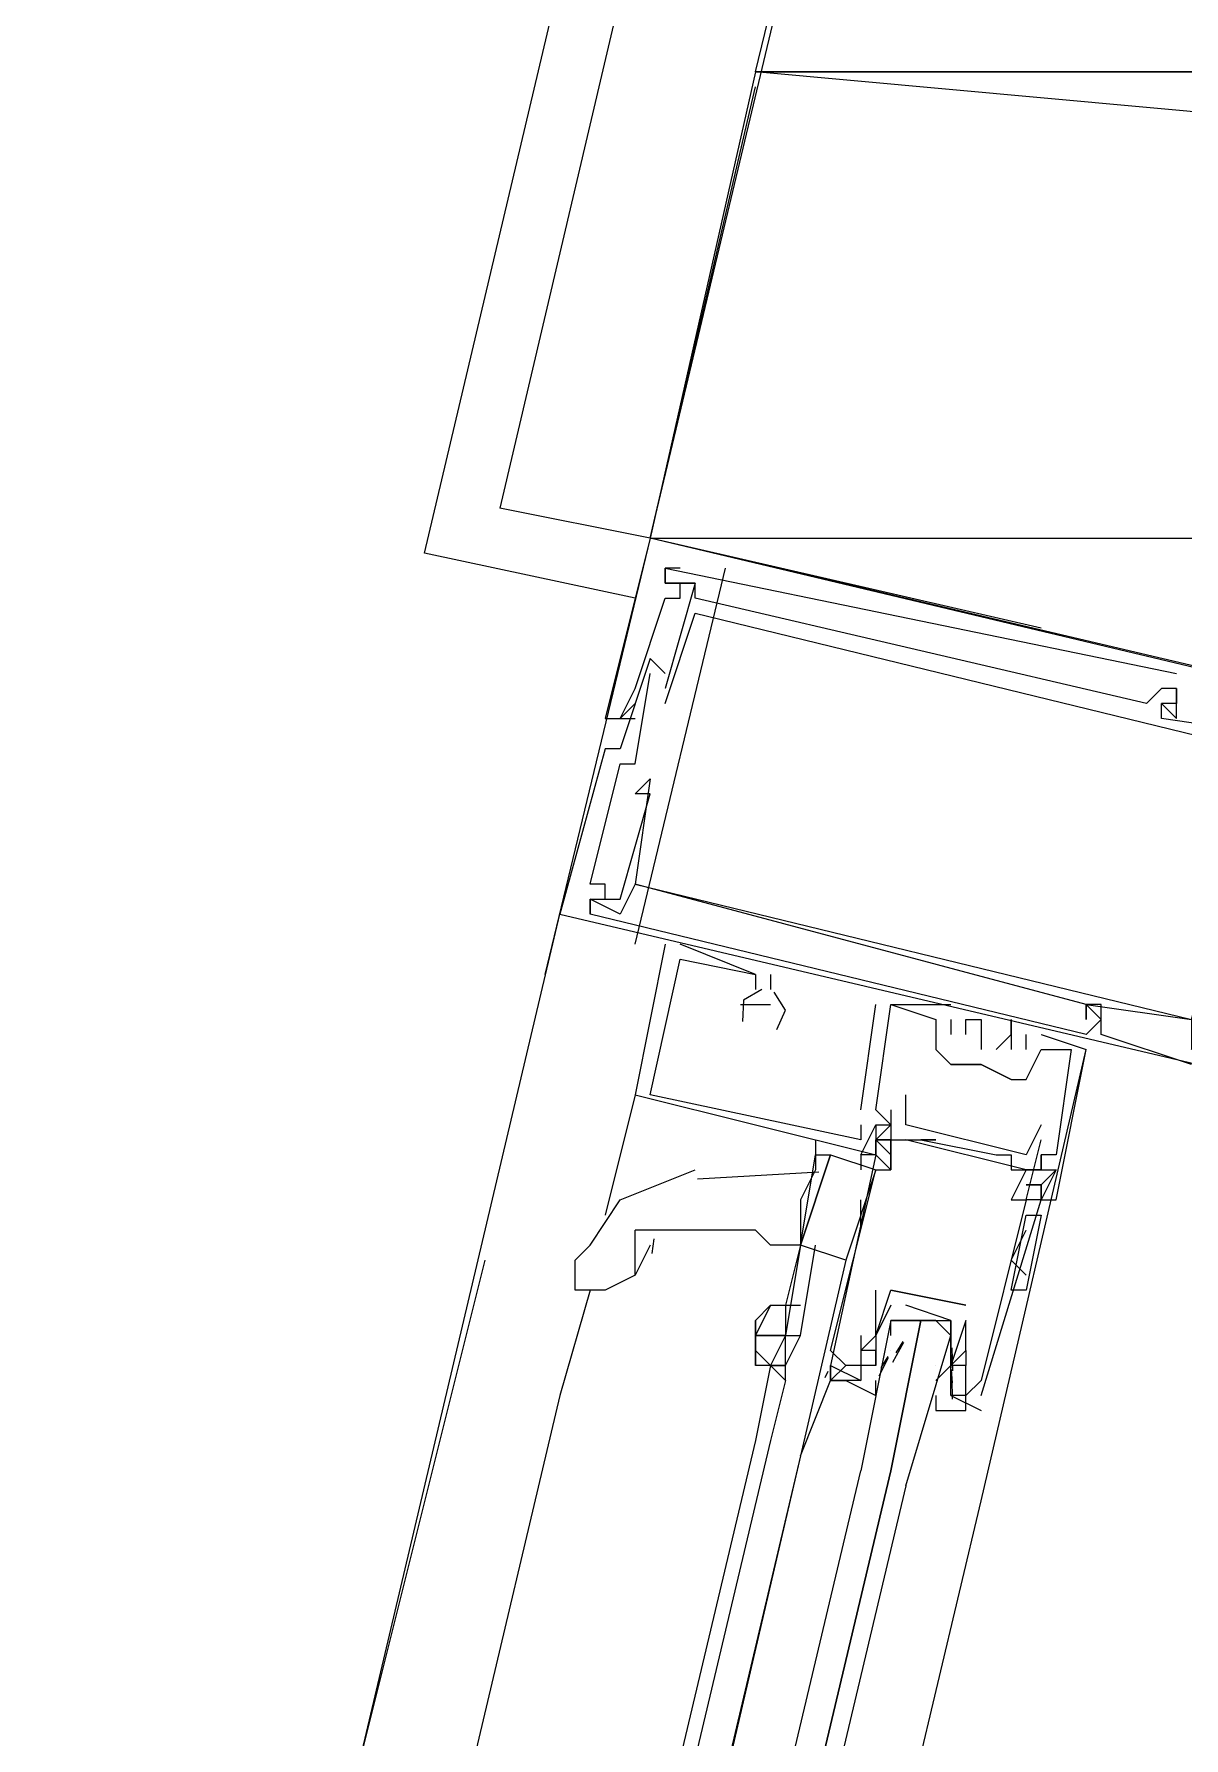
# Model space of a CAD drawing. Header units: feet. Extents: x -84 to 198, y -22 to 181.
# Drawn here: x 72.307 to 73.327, y 16.754 to 18.264 of the extents above; entities that cross this region are included whole.
import ezdxf

# ---------------------------------------------------------------- set-up
doc = ezdxf.new("R2010")
doc.units = ezdxf.units.FT
doc.layers.add('A-LINEA', color=7, linetype='CONTINUOUS')
doc.layers.add('A-MURO-CONCRETO', color=8, linetype='CONTINUOUS')

msp = doc.modelspace()

# ---------------------------------------------------------------- linework, layer by layer
at = {"layer": 'A-LINEA'}
for p, q in [((72.6533, 17.8044), (73.0533, 19.4978)), ((73.0933, 19.4311), (72.72, 17.8444)), ((72.8533, 17.8178), (72.72, 17.8444)), ((72.84, 17.7644), (72.6533, 17.8044)), ((72.8533, 17.8178), (72.76, 17.4311)), ((72.8533, 17.8178), (72.8533, 17.8178)), ((72.8533, 17.8178), (72.8533, 17.8178)), ((72.8533, 17.8178), (72.8533, 17.8178)), ((72.84, 17.4578), (72.92, 17.7911)), ((72.8667, 17.7911), (73.32, 17.6978)), ((72.8667, 17.7911), (72.8667, 17.7911)), ((72.8667, 17.7911), (72.8667, 17.7911)), ((72.8667, 17.7911), (73.32, 17.6978)), ((72.8667, 17.7911), (72.8667, 17.7911)), ((72.8667, 17.7911), (72.8667, 17.7911)), ((72.8667, 17.7911), (73.32, 17.6978)), ((72.8667, 17.7911), (72.8667, 17.7911)), ((72.8667, 17.7911), (72.8667, 17.7911)), ((72.88, 17.7911), (72.88, 17.7911)), ((72.88, 17.7911), (72.88, 17.7911)), ((72.88, 17.7911), (72.88, 17.7911)), ((72.8667, 17.7778), (72.8667, 17.7778)), ((72.8667, 17.7778), (72.8667, 17.7778)), ((72.8667, 17.7778), (72.8667, 17.7778)), ((72.8667, 17.7778), (72.8667, 17.7778)), ((72.8667, 17.7778), (72.8667, 17.7778)), ((72.8667, 17.7778), (72.8667, 17.7778)), ((72.8667, 17.7778), (72.8667, 17.7778)), ((72.8667, 17.7778), (72.8667, 17.7778)), ((72.8667, 17.7778), (72.8667, 17.7778)), ((72.88, 17.7778), (72.88, 17.7778)), ((72.88, 17.7778), (72.88, 17.7778)), ((72.88, 17.7778), (72.88, 17.7778)), ((72.8933, 17.7778), (72.8933, 17.7778)), ((72.8933, 17.7778), (72.8933, 17.7778)), ((72.8933, 17.7778), (72.8933, 17.7778)), ((72.8933, 17.7778), (72.8933, 17.7778)), ((72.8933, 17.7778), (72.8933, 17.7778)), ((72.8933, 17.7778), (72.8933, 17.7778)), ((72.8667, 17.7644), (72.8667, 17.7644)), ((72.8667, 17.7644), (72.8667, 17.7644)), ((72.8667, 17.7644), (72.8667, 17.7644)), ((72.88, 17.7644), (72.88, 17.7644)), ((72.88, 17.7644), (72.88, 17.7644)), ((72.88, 17.7644), (72.88, 17.7644)), ((72.8933, 17.7644), (72.8933, 17.7644)), ((72.8933, 17.7644), (72.8933, 17.7644)), ((72.8933, 17.7644), (72.8933, 17.7644)), ((72.8933, 17.7511), (72.8933, 17.7511)), ((72.8933, 17.7511), (72.8933, 17.7511)), ((72.8933, 17.7511), (72.8933, 17.7511)), ((72.8533, 17.7111), (72.8533, 17.7111)), ((72.8533, 17.7111), (72.8533, 17.7111)), ((72.8533, 17.7111), (72.8533, 17.7111)), ((72.84, 17.6844), (72.84, 17.6844)), ((72.84, 17.6844), (72.84, 17.6844)), ((72.84, 17.6844), (72.84, 17.6844)), ((72.8533, 17.6978), (72.8533, 17.6978)), ((72.8533, 17.6978), (72.8533, 17.6978)), ((72.8533, 17.6978), (72.8533, 17.6978)), ((72.8667, 17.6978), (72.8667, 17.6978)), ((72.8667, 17.6978), (72.8667, 17.6978)), ((72.8667, 17.6978), (72.8667, 17.6978)), ((72.8667, 17.6844), (72.8667, 17.6844)), ((72.8667, 17.6844), (72.8667, 17.6844)), ((72.8667, 17.6844), (72.8667, 17.6844)), ((73.3067, 17.6844), (73.3067, 17.6844)), ((73.3067, 17.6844), (73.3067, 17.6844)), ((73.3067, 17.6844), (73.3067, 17.6844)), ((73.32, 17.6978), (73.32, 17.6978)), ((73.32, 17.6978), (73.32, 17.6978)), ((73.32, 17.6978), (73.32, 17.6978)), ((73.32, 17.6844), (73.32, 17.6844)), ((73.32, 17.6844), (73.32, 17.6844)), ((73.32, 17.6844), (73.32, 17.6844)), ((73.32, 17.6844), (73.32, 17.6844)), ((73.32, 17.6844), (73.32, 17.6844)), ((73.32, 17.6844), (73.32, 17.6844)), ((73.32, 17.6844), (73.32, 17.6844)), ((73.32, 17.6844), (73.32, 17.6844)), ((73.32, 17.6844), (73.32, 17.6844)), ((72.84, 17.6711), (72.84, 17.6711)), ((72.84, 17.6711), (72.84, 17.6711)), ((72.84, 17.6711), (72.84, 17.6711)), ((72.8667, 17.6711), (72.8667, 17.6711)), ((72.8667, 17.6711), (72.8667, 17.6711)), ((72.8667, 17.6711), (72.8667, 17.6711)), ((73.2933, 17.6711), (73.2933, 17.6711)), ((73.2933, 17.6711), (73.2933, 17.6711)), ((73.2933, 17.6711), (73.2933, 17.6711)), ((73.3067, 17.6711), (73.3067, 17.6711)), ((73.3067, 17.6711), (73.3067, 17.6711)), ((73.3067, 17.6711), (73.3067, 17.6711)), ((73.3067, 17.6711), (73.3067, 17.6711)), ((73.3067, 17.6711), (73.3067, 17.6711)), ((73.3067, 17.6711), (73.3067, 17.6711)), ((73.32, 17.6711), (73.32, 17.6711)), ((73.32, 17.6711), (73.32, 17.6711)), ((73.32, 17.6711), (73.32, 17.6711)), ((73.32, 17.6711), (73.32, 17.6711)), ((73.32, 17.6711), (73.32, 17.6711)), ((73.32, 17.6711), (73.32, 17.6711)), ((72.8133, 17.6578), (72.8133, 17.6578)), ((72.8133, 17.6578), (72.8133, 17.6578)), ((72.8133, 17.6578), (72.8133, 17.6578)), ((72.8267, 17.6578), (72.8267, 17.6578)), ((72.8267, 17.6578), (72.8267, 17.6578)), ((72.8267, 17.6578), (72.8267, 17.6578)), ((72.84, 17.6578), (72.84, 17.6578)), ((72.84, 17.6578), (72.84, 17.6578)), ((72.84, 17.6578), (72.84, 17.6578)), ((73.3067, 17.6578), (73.3067, 17.6578)), ((73.3067, 17.6578), (73.3067, 17.6578)), ((73.3067, 17.6578), (73.3067, 17.6578)), ((73.32, 17.6578), (73.32, 17.6578)), ((73.32, 17.6578), (73.32, 17.6578)), ((73.32, 17.6578), (73.32, 17.6578)), ((72.8133, 17.6311), (72.8133, 17.6311)), ((72.8133, 17.6311), (72.8133, 17.6311)), ((72.8133, 17.6311), (72.8133, 17.6311)), ((72.8267, 17.6311), (72.8267, 17.6311)), ((72.8267, 17.6311), (72.8267, 17.6311)), ((72.8267, 17.6311), (72.8267, 17.6311)), ((72.8267, 17.6178), (72.8267, 17.6178)), ((72.8267, 17.6178), (72.8267, 17.6178)), ((72.8267, 17.6178), (72.8267, 17.6178)), ((72.84, 17.6178), (72.84, 17.6178)), ((72.84, 17.6178), (72.84, 17.6178)), ((72.84, 17.6178), (72.84, 17.6178)), ((72.8533, 17.6044), (72.8533, 17.6044)), ((72.8533, 17.6044), (72.8533, 17.6044)), ((72.8533, 17.6044), (72.8533, 17.6044)), ((72.84, 17.5911), (72.84, 17.5911)), ((72.84, 17.5911), (72.84, 17.5911)), ((72.84, 17.5911), (72.84, 17.5911)), ((72.8533, 17.5911), (72.8533, 17.5911)), ((72.8533, 17.5911), (72.8533, 17.5911)), ((72.8533, 17.5911), (72.8533, 17.5911)), ((72.8, 17.5111), (72.8, 17.5111)), ((72.8, 17.5111), (72.8, 17.5111)), ((72.8, 17.5111), (72.8, 17.5111)), ((72.8133, 17.5111), (72.8133, 17.5111)), ((72.8133, 17.5111), (72.8133, 17.5111)), ((72.8133, 17.5111), (72.8133, 17.5111)), ((72.84, 17.5111), (72.84, 17.5111)), ((72.84, 17.5111), (72.84, 17.5111)), ((72.84, 17.5111), (72.84, 17.5111)), ((72.84, 17.5111), (72.84, 17.5111)), ((72.84, 17.5111), (72.84, 17.5111)), ((72.84, 17.5111), (72.84, 17.5111)), ((72.8, 17.4978), (72.8, 17.4978)), ((72.8, 17.4978), (72.8, 17.4978)), ((72.8, 17.4978), (72.8, 17.4978)), ((72.8, 17.4978), (72.8, 17.4978)), ((72.8, 17.4978), (72.8, 17.4978)), ((72.8, 17.4978), (72.8, 17.4978)), ((72.8, 17.4978), (72.8, 17.4978)), ((72.8, 17.4978), (72.8, 17.4978)), ((72.8, 17.4978), (72.8, 17.4978)), ((72.8133, 17.4978), (72.8133, 17.4978)), ((72.8133, 17.4978), (72.8133, 17.4978)), ((72.8133, 17.4978), (72.8133, 17.4978)), ((72.8267, 17.4978), (72.8267, 17.4978)), ((72.8267, 17.4978), (72.8267, 17.4978)), ((72.8267, 17.4978), (72.8267, 17.4978)), ((71.3067, 11.2844), (72.7733, 17.4844)), ((72.7733, 17.4844), (72.7733, 17.4844)), ((72.7733, 17.4844), (72.7733, 17.4844)), ((72.7733, 17.4844), (72.7733, 17.4844)), ((72.8, 17.4844), (72.8, 17.4844)), ((72.8, 17.4844), (72.8, 17.4844)), ((72.8, 17.4844), (72.8, 17.4844)), ((72.8, 17.4844), (72.8, 17.4844)), ((72.8, 17.4844), (72.8, 17.4844)), ((72.8, 17.4844), (72.8, 17.4844)), ((72.8267, 17.4844), (72.8267, 17.4844)), ((72.8267, 17.4844), (72.8267, 17.4844)), ((72.8267, 17.4844), (72.8267, 17.4844)), ((72.8667, 17.4578), (72.8667, 17.4578)), ((72.8667, 17.4578), (72.8667, 17.4578)), ((72.8667, 17.4578), (72.8667, 17.4578)), ((72.9467, 17.4311), (72.88, 17.4578)), ((72.88, 17.4578), (72.88, 17.4578)), ((72.9467, 17.4311), (72.88, 17.4578)), ((72.88, 17.4578), (72.88, 17.4578)), ((72.9467, 17.4311), (72.88, 17.4578)), ((72.88, 17.4578), (72.88, 17.4578)), ((72.88, 17.4444), (72.88, 17.4444)), ((72.88, 17.4444), (72.88, 17.4444)), ((72.88, 17.4444), (72.88, 17.4444)), ((72.88, 17.4444), (72.88, 17.4444)), ((72.88, 17.4444), (72.88, 17.4444)), ((72.88, 17.4444), (72.88, 17.4444)), ((72.9467, 17.4311), (72.9467, 17.4311)), ((72.9467, 17.4311), (72.9467, 17.4311)), ((72.9467, 17.4311), (72.9467, 17.4311)), ((72.9467, 17.4311), (72.9467, 17.4311)), ((72.9467, 17.4311), (72.9467, 17.4311)), ((72.9467, 17.4311), (72.9467, 17.4311)), ((72.96, 17.4311), (72.96, 17.4178)), ((72.96, 17.4311), (72.96, 17.4311)), ((72.96, 17.4311), (72.96, 17.4178)), ((72.96, 17.4311), (72.96, 17.4311)), ((72.96, 17.4311), (72.96, 17.4178)), ((72.96, 17.4311), (72.96, 17.4311)), ((72.9467, 17.4178), (72.9467, 17.4178)), ((72.9467, 17.4178), (72.9467, 17.4178)), ((72.9467, 17.4178), (72.9467, 17.4178)), ((72.96, 17.4178), (72.96, 17.4178)), ((72.96, 17.4178), (72.96, 17.4178)), ((72.96, 17.4178), (72.96, 17.4178)), ((72.9333, 17.4044), (72.9333, 17.4044)), ((72.9333, 17.4044), (72.9333, 17.4044)), ((72.9333, 17.4044), (72.9333, 17.4044)), ((72.9467, 17.4044), (72.9467, 17.4044)), ((72.9467, 17.4044), (72.9467, 17.4044)), ((72.9467, 17.4044), (72.9467, 17.4044)), ((72.96, 17.4044), (72.96, 17.4044)), ((72.96, 17.4044), (72.96, 17.4044)), ((72.96, 17.4044), (72.96, 17.4044)), ((73.04, 17.3111), (73.0533, 17.4044)), ((73.04, 17.3111), (73.0533, 17.4044)), ((73.04, 17.3111), (73.0533, 17.4044)), ((73.0533, 17.4044), (73.0533, 17.4044)), ((73.0533, 17.4044), (73.0533, 17.4044)), ((73.0533, 17.4044), (73.0533, 17.4044)), ((73.0667, 17.4044), (73.0667, 17.4044)), ((73.0667, 17.4044), (73.0667, 17.4044)), ((73.0667, 17.4044), (73.0667, 17.4044)), ((73.0667, 17.4044), (73.0667, 17.4044)), ((73.0667, 17.4044), (73.0667, 17.4044)), ((73.0667, 17.4044), (73.0667, 17.4044)), ((73.12, 17.4044), (73.12, 17.4044)), ((73.12, 17.4044), (73.12, 17.4044)), ((73.12, 17.4044), (73.12, 17.4044)), ((73.24, 17.4044), (73.24, 17.4044)), ((73.24, 17.4044), (73.24, 17.4044)), ((73.24, 17.4044), (73.24, 17.4044)), ((73.24, 17.4044), (73.24, 17.4044)), ((73.24, 17.4044), (73.24, 17.4044)), ((73.24, 17.4044), (73.24, 17.4044)), ((73.24, 17.4044), (73.24, 17.4044)), ((73.24, 17.4044), (73.24, 17.4044)), ((73.24, 17.4044), (73.24, 17.4044)), ((73.2533, 17.4044), (73.2533, 17.4044)), ((73.2533, 17.4044), (73.2533, 17.4044)), ((73.2533, 17.4044), (73.2533, 17.4044)), ((73.1067, 17.3911), (73.1067, 17.3911)), ((73.1067, 17.3911), (73.1067, 17.3911)), ((73.1067, 17.3911), (73.1067, 17.3911)), ((73.1067, 17.3911), (73.1067, 17.3911)), ((73.1067, 17.3911), (73.1067, 17.3911)), ((73.1067, 17.3911), (73.1067, 17.3911)), ((73.12, 17.3911), (73.12, 17.3911)), ((73.12, 17.3911), (73.12, 17.3911)), ((73.12, 17.3911), (73.12, 17.3911)), ((73.1333, 17.3911), (73.1333, 17.3911)), ((73.1333, 17.3911), (73.1333, 17.3911)), ((73.1333, 17.3911), (73.1333, 17.3911)), ((73.1467, 17.3911), (73.1467, 17.3911)), ((73.1467, 17.3911), (73.1467, 17.3911)), ((73.1467, 17.3911), (73.1467, 17.3911)), ((73.1733, 17.3911), (73.1733, 17.3911)), ((73.1733, 17.3911), (73.1733, 17.3911)), ((73.1733, 17.3911), (73.1733, 17.3911)), ((73.24, 17.3911), (73.24, 17.3911)), ((73.24, 17.3911), (73.24, 17.3911)), ((73.24, 17.3911), (73.24, 17.3911)), ((73.24, 17.3911), (73.24, 17.3911)), ((73.24, 17.3911), (73.24, 17.3911)), ((73.24, 17.3911), (73.24, 17.3911)), ((73.2533, 17.3911), (73.2533, 17.3911)), ((73.2533, 17.3911), (73.2533, 17.3911)), ((73.2533, 17.3911), (73.2533, 17.3911)), ((73.2533, 17.3911), (73.2533, 17.3911)), ((73.2533, 17.3911), (73.2533, 17.3911)), ((73.2533, 17.3911), (73.2533, 17.3911)), ((73.2533, 17.3911), (73.2533, 17.3911)), ((73.2533, 17.3911), (73.2533, 17.3911)), ((73.2533, 17.3911), (73.2533, 17.3911)), ((73.12, 17.3778), (73.12, 17.3778)), ((73.12, 17.3778), (73.12, 17.3778)), ((73.12, 17.3778), (73.12, 17.3778)), ((73.1333, 17.3778), (73.1333, 17.3778)), ((73.1333, 17.3778), (73.1333, 17.3778)), ((73.1333, 17.3778), (73.1333, 17.3778)), ((73.1733, 17.3778), (73.1733, 17.3778)), ((73.1733, 17.3778), (73.1733, 17.3778)), ((73.1733, 17.3778), (73.1733, 17.3778)), ((73.1733, 17.3778), (73.1733, 17.3778)), ((73.1733, 17.3778), (73.1733, 17.3778)), ((73.1733, 17.3778), (73.1733, 17.3778)), ((73.1867, 17.3644), (73.1867, 17.3778)), ((73.1867, 17.3778), (73.1867, 17.3778)), ((73.1867, 17.3644), (73.1867, 17.3778)), ((73.1867, 17.3778), (73.1867, 17.3778)), ((73.1867, 17.3644), (73.1867, 17.3778)), ((73.1867, 17.3778), (73.1867, 17.3778)), ((73.2, 17.3778), (73.24, 17.3644)), ((73.2, 17.3778), (73.2, 17.3778)), ((73.2, 17.3778), (73.24, 17.3644)), ((73.2, 17.3778), (73.2, 17.3778)), ((73.2, 17.3778), (73.24, 17.3644)), ((73.2, 17.3778), (73.2, 17.3778)), ((73.24, 17.3778), (73.24, 17.3778)), ((73.24, 17.3778), (73.24, 17.3778)), ((73.24, 17.3778), (73.24, 17.3778)), ((73.2533, 17.3778), (73.2533, 17.3778)), ((73.2533, 17.3778), (73.2533, 17.3778)), ((73.2533, 17.3778), (73.2533, 17.3778)), ((73.1067, 17.3644), (73.1067, 17.3644)), ((73.1067, 17.3644), (73.1067, 17.3644)), ((73.1067, 17.3644), (73.1067, 17.3644)), ((73.1467, 17.3644), (73.1467, 17.3644)), ((73.1467, 17.3644), (73.1467, 17.3644)), ((73.1467, 17.3644), (73.1467, 17.3644)), ((73.1467, 16.9644), (73.24, 17.3644)), ((73.16, 17.3644), (73.16, 17.3644)), ((73.16, 17.3644), (73.16, 17.3644)), ((73.16, 17.3644), (73.16, 17.3644)), ((73.1733, 17.3644), (73.1733, 17.3644)), ((73.1733, 17.3644), (73.1733, 17.3644)), ((73.1733, 17.3644), (73.1733, 17.3644)), ((73.1867, 17.3644), (73.1867, 17.3644)), ((73.1867, 17.3644), (73.1867, 17.3644)), ((73.1867, 17.3644), (73.1867, 17.3644)), ((73.2, 17.3644), (73.2, 17.3644)), ((73.2, 17.3644), (73.2, 17.3644)), ((73.2, 17.3644), (73.2, 17.3644)), ((73.2, 17.3644), (73.2, 17.3644)), ((73.2, 17.3644), (73.2, 17.3644)), ((73.2, 17.3644), (73.2, 17.3644)), ((73.2267, 17.3644), (73.2267, 17.3644)), ((73.2267, 17.3644), (73.2267, 17.3644)), ((73.2267, 17.3644), (73.2267, 17.3644)), ((73.2267, 17.3644), (73.2267, 17.3644)), ((73.2267, 17.3644), (73.2267, 17.3644)), ((73.2267, 17.3644), (73.2267, 17.3644)), ((73.24, 17.3644), (73.24, 17.3644)), ((73.24, 17.3644), (73.24, 17.3644)), ((73.24, 17.3644), (73.24, 17.3644)), ((73.12, 17.3511), (73.12, 17.3511)), ((73.12, 17.3511), (73.12, 17.3511)), ((73.12, 17.3511), (73.12, 17.3511)), ((73.12, 17.3511), (73.12, 17.3511)), ((73.1467, 17.3511), (73.1467, 17.3511)), ((73.1467, 17.3511), (73.1467, 17.3511)), ((73.1467, 17.3511), (73.1467, 17.3511)), ((73.1467, 17.3511), (73.1467, 17.3511)), ((73.1467, 17.3511), (73.1467, 17.3511)), ((73.1733, 17.3378), (73.1733, 17.3378)), ((73.1733, 17.3378), (73.1733, 17.3378)), ((73.1733, 17.3378), (73.1733, 17.3378)), ((73.1867, 17.3378), (73.1867, 17.3378)), ((73.1867, 17.3378), (73.1867, 17.3378)), ((73.1867, 17.3378), (73.1867, 17.3378)), ((72.84, 17.3244), (72.8133, 17.2178)), ((72.84, 17.3244), (72.84, 17.3244)), ((72.84, 17.3244), (72.84, 17.3244)), ((72.84, 17.3244), (72.84, 17.3244)), ((72.84, 17.3244), (72.84, 17.3244)), ((72.84, 17.3244), (72.84, 17.3244)), ((72.84, 17.3244), (72.84, 17.3244)), ((72.8533, 17.3244), (72.8533, 17.3244)), ((72.8533, 17.3244), (72.8533, 17.3244)), ((72.8533, 17.3244), (72.8533, 17.3244)), ((73.08, 17.3244), (73.08, 17.3244)), ((73.04, 17.3111), (73.04, 17.3111)), ((73.04, 17.3111), (73.04, 17.3111)), ((73.04, 17.3111), (73.04, 17.3111)), ((73.0533, 17.3111), (73.0533, 17.3111)), ((73.0533, 17.3111), (73.0533, 17.3111)), ((73.0533, 17.3111), (73.0533, 17.3111)), ((73.0533, 17.3111), (73.0533, 17.3111)), ((73.0533, 17.3111), (73.0533, 17.3111)), ((73.0533, 17.3111), (73.0533, 17.3111)), ((73.0667, 17.3111), (73.0667, 17.3111)), ((73.08, 17.3111), (73.08, 17.3111)), ((73.04, 17.2978), (73.04, 17.2978)), ((73.04, 17.2978), (73.04, 17.2978)), ((73.04, 17.2978), (73.04, 17.2978)), ((73.0533, 17.2978), (73.0667, 17.2978)), ((73.0533, 17.2978), (73.0667, 17.2978)), ((73.0533, 17.2978), (73.0533, 17.2978)), ((73.0533, 17.2978), (73.0533, 17.2978)), ((73.0533, 17.2978), (73.0667, 17.2978)), ((73.0533, 17.2978), (73.0667, 17.2978)), ((73.0533, 17.2978), (73.0533, 17.2978)), ((73.0533, 17.2978), (73.0533, 17.2978)), ((73.0533, 17.2978), (73.0667, 17.2978)), ((73.0533, 17.2978), (73.0667, 17.2978)), ((73.0533, 17.2978), (73.0533, 17.2978)), ((73.0533, 17.2978), (73.0533, 17.2978)), ((73.0667, 17.2978), (73.0667, 17.2978)), ((73.0667, 17.2978), (73.0667, 17.2978)), ((73.0667, 17.2978), (73.0667, 17.2978)), ((73.08, 17.2978), (73.08, 17.2978)), ((73.2, 17.2978), (73.2, 17.2978)), ((73, 17.2844), (73, 17.2711)), ((73.04, 17.2844), (73.04, 17.2844)), ((73.04, 17.2844), (73.04, 17.2844)), ((73.04, 17.2844), (73.04, 17.2844)), ((73.0533, 17.2844), (73.0667, 17.2711)), ((73.0533, 17.2844), (73.0533, 17.2844)), ((73.0533, 17.2844), (73.0533, 17.2844)), ((73.0533, 17.2844), (73.0667, 17.2711)), ((73.0533, 17.2844), (73.0533, 17.2844)), ((73.0533, 17.2844), (73.0533, 17.2844)), ((73.0533, 17.2844), (73.0667, 17.2711)), ((73.0533, 17.2844), (73.0533, 17.2844)), ((73.0533, 17.2844), (73.0533, 17.2844)), ((73.0667, 17.2844), (73.0667, 17.2844)), ((73.08, 17.2844), (73.08, 17.2844)), ((73.1867, 17.2578), (73.08, 17.2844)), ((73.1867, 17.2578), (73.08, 17.2844)), ((73.1867, 17.2578), (73.08, 17.2844)), ((73.0933, 17.2844), (73.0933, 17.2844)), ((73.1067, 17.2844), (73.1067, 17.2844)), ((73.2, 17.2844), (73.2, 17.2844)), ((73.04, 17.2711), (73.04, 17.2578)), ((73.04, 17.2711), (73.04, 17.2711)), ((73.04, 17.2711), (73.04, 17.2711)), ((73.04, 17.2711), (73.04, 17.2711)), ((73.0533, 17.2711), (73.0533, 17.2711)), ((73.0533, 17.2711), (73.0533, 17.2711)), ((73.0533, 17.2711), (73.0533, 17.2711)), ((73.0533, 17.2711), (73.0533, 17.2711)), ((73.0533, 17.2711), (73.0533, 17.2711)), ((73.0533, 17.2711), (73.0533, 17.2711)), ((73.0533, 17.2711), (73.0533, 17.2711)), ((73.16, 17.2711), (73.16, 17.2711)), ((73.1733, 17.2711), (73.1733, 17.2711)), ((73.1867, 17.2711), (73.1867, 17.2711)), ((73.2, 17.2711), (73.2, 17.2711)), ((73.2, 17.2711), (73.2, 17.2711)), ((73.2, 17.2711), (73.2, 17.2711)), ((73.2, 17.2578), (73.2, 17.2711)), ((73.2133, 17.2711), (73.2133, 17.2711)), ((73.2133, 17.2711), (73.2133, 17.2711)), ((73.2133, 17.2711), (73.2133, 17.2711)), ((73.0028, 17.2557), (72.8952, 17.2495)), ((73.0533, 17.2578), (73.0267, 17.1778)), ((73.0533, 17.2578), (73.0533, 17.2578)), ((73.0667, 17.2578), (73.0667, 17.2578)), ((73.0667, 17.2578), (73.0667, 17.2578)), ((73.1733, 17.2578), (73.1733, 17.2578)), ((73.1867, 17.2578), (73.1867, 17.2578)), ((73.2, 17.2578), (73.2, 17.2578)), ((73.2, 17.2578), (73.2, 17.2578)), ((73.2, 17.2578), (73.2, 17.2578)), ((73.2, 17.2578), (73.2, 17.2578)), ((73.2, 17.2578), (73.2, 17.2578)), ((73.2133, 17.2578), (73.2133, 17.2578)), ((73.2133, 17.2578), (73.2133, 17.2578)), ((73.2133, 17.2578), (73.2133, 17.2578)), ((72.8267, 17.2311), (72.8267, 17.2311)), ((73.04, 17.2044), (73.04, 17.2311)), ((73.1733, 17.2311), (73.1733, 17.2311)), ((73.2, 17.2444), (73.1867, 17.2444)), ((73.2, 17.2444), (73.1867, 17.2444)), ((73.1867, 17.2311), (73.1867, 17.2311)), ((73.1867, 17.2311), (73.1867, 17.2311)), ((73.2, 17.2444), (73.2, 17.2444)), ((73.2, 17.2444), (73.2, 17.2444)), ((73.2, 17.2444), (73.2, 17.2444)), ((73.2, 17.2311), (73.2, 17.2311)), ((73.2, 17.2311), (73.2, 17.2311)), ((73.2, 17.2311), (73.2, 17.2311)), ((73.2, 17.2311), (73.2, 17.2311)), ((73.2, 17.2311), (73.2, 17.2311)), ((73.2, 17.2311), (73.2, 17.2311)), ((73.2, 17.2311), (73.2, 17.2311)), ((73.2133, 17.2311), (73.2133, 17.2311)), ((73.2133, 17.2311), (73.2133, 17.2311)), ((73.2133, 17.2311), (73.2133, 17.2311)), ((73.1733, 17.1511), (73.1867, 17.2178)), ((73.1733, 17.1511), (73.1867, 17.2178)), ((73.2, 17.2178), (73.2, 17.2178)), ((73.1733, 17.1778), (73.1867, 17.2044)), ((73.1867, 17.2044), (73.1867, 17.2044)), ((72.8533, 17.1911), (72.84, 17.1644)), ((72.8566, 17.1967), (72.8548, 17.1838)), ((72.9867, 17.1911), (72.9733, 17.1378)), ((72.9867, 17.1911), (72.9867, 17.1911)), ((72.9867, 17.1911), (72.9867, 17.1911)), ((72.9867, 17.1911), (72.9867, 17.1911)), ((72.7067, 17.1778), (72.5867, 16.6978)), ((73.1733, 17.1778), (73.1867, 17.1644)), ((72.8, 17.1511), (72.7733, 17.0578)), ((73.0533, 17.1511), (73.0533, 17.1511)), ((73.0667, 17.1511), (73.1333, 17.1378)), ((73.1333, 17.1378), (73.0667, 17.1511)), ((73.0667, 17.1511), (73.0667, 17.1511)), ((73.0667, 17.1511), (73.0667, 17.1511)), ((73.1867, 17.1511), (73.1867, 17.1511)), ((73.0667, 17.1378), (73.0667, 17.1378)), ((73.0667, 17.1378), (73.0667, 17.1378)), ((73.1333, 17.1378), (73.1333, 17.1378)), ((73.1333, 17.1378), (73.1333, 17.1378)), ((73.04, 17.1111), (73.04, 17.1111)), ((73.0533, 17.1111), (73.0533, 17.1111)), ((73.0533, 17.1111), (73.0533, 17.1111)), ((73.0667, 17.1244), (73.0667, 17.1244)), ((73.0667, 17.1111), (73.0667, 17.1111)), ((73.0933, 17.1244), (73.1067, 17.1244)), ((73.12, 17.1111), (73.12, 17.1111)), ((73.1333, 17.1244), (73.1333, 17.1244)), ((73.1333, 17.1244), (73.1333, 17.1244)), ((73.0133, 17.0978), (73.0133, 17.0978)), ((73.04, 17.0978), (73.04, 17.0978)), ((73.0533, 17.0978), (73.0533, 17.0978)), ((73.0533, 17.0844), (73.0533, 17.0978)), ((73.0667, 17.0978), (73.0667, 17.0978)), ((73.0686, 17.0873), (73.0783, 17.1052)), ((73.0715, 17.0956), (73.0777, 17.1057)), ((73.1209, 17.1001), (73.1214, 17.0797)), ((73.1333, 17.0978), (73.1333, 17.0978)), ((73.1333, 17.0978), (73.1333, 17.0978)), ((72.96, 17.0844), (72.9467, 17.0178)), ((73.0085, 17.0738), (73.0112, 17.0794)), ((73.0085, 17.0738), (73.0112, 17.0794)), ((73.0085, 17.0738), (73.0112, 17.0794)), ((73.0133, 17.0844), (73.0133, 17.0844)), ((73.0267, 17.0844), (73.0267, 17.0844)), ((73.04, 17.0844), (73.04, 17.0844)), ((73.0533, 17.0844), (73.0533, 17.0844)), ((73.0564, 17.0752), (73.0648, 17.0914)), ((73.0582, 17.0822), (73.0644, 17.0924)), ((73.12, 17.0844), (73.1067, 17.0711)), ((73.1067, 17.0844), (73.1067, 17.0844)), ((73.12, 17.0844), (73.12, 17.0844)), ((73.12, 17.0844), (73.12, 17.0844)), ((73.1201, 17.0942), (73.1212, 17.0824)), ((73.1201, 17.0809), (73.1212, 17.069)), ((73.1333, 17.0844), (73.1333, 17.0844)), ((73.1333, 17.0844), (73.1333, 17.0844)), ((72.9733, 17.0711), (72.96, 17.0178)), ((73.04, 17.0711), (73.04, 17.0711)), ((73.1067, 17.0711), (73.1067, 17.0711)), ((73.1208, 17.0729), (73.1211, 17.0546)), ((73.1467, 17.0711), (73.1467, 17.0711)), ((72.7733, 17.0578), (72.16, 14.4711)), ((73.12, 17.0578), (73.1467, 17.0444)), ((73.12, 17.0578), (73.12, 17.0578)), ((73.1333, 17.0578), (73.1333, 17.0578)), ((73.1467, 17.0578), (73.1467, 17.0578)), ((73.1467, 17.0444), (73.1467, 17.0444)), ((72.9467, 17.0178), (72.3333, 14.4311)), ((72.96, 17.0178), (72.3467, 14.4311)), ((72.9867, 17.0044), (72.3733, 14.4178)), ((72.9867, 17.0044), (72.3867, 14.4311)), ((72.5333, 14.3778), (73.1467, 16.9644))]:
    msp.add_line(p, q, dxfattribs=at)
for points in [[(77.5733, 18.2311), (77.2267, 16.7778), (72.8533, 17.8178), (73.2, 19.2711), (77.5733, 18.2311)], [(73.2, 17.7378), (72.8533, 17.8178), (72.9467, 18.2178)], [(73.5333, 17.6578), (72.8533, 17.8178), (72.8133, 17.6578), (72.84, 17.6578)], [(73.5333, 17.6578), (72.8533, 17.8178), (72.8133, 17.6578), (72.84, 17.6578)], [(73.5333, 17.6578), (72.8533, 17.8178), (72.8133, 17.6578), (72.84, 17.6578)], [(72.84, 17.6711), (72.8267, 17.6578), (72.84, 17.6844), (72.8667, 17.7644), (72.88, 17.7644), (72.88, 17.7778), (72.8667, 17.7778), (72.8667, 17.7911)], [(72.84, 17.6711), (72.8267, 17.6578), (72.84, 17.6844), (72.8667, 17.7644), (72.88, 17.7644), (72.88, 17.7778), (72.8667, 17.7778), (72.8667, 17.7911)], [(72.84, 17.6711), (72.8267, 17.6578), (72.84, 17.6844), (72.8667, 17.7644), (72.88, 17.7644), (72.88, 17.7778), (72.8667, 17.7778), (72.8667, 17.7911)], [(72.88, 17.7911), (72.8667, 17.7911), (72.8667, 17.7778), (72.8933, 17.7778), (72.8667, 17.6844)], [(72.88, 17.7911), (72.8667, 17.7911), (72.8667, 17.7778), (72.8933, 17.7778), (72.8667, 17.6844)], [(72.88, 17.7911), (72.8667, 17.7911), (72.8667, 17.7778), (72.8933, 17.7778), (72.8667, 17.6844)], [(73.32, 17.6711), (73.32, 17.6844), (73.3067, 17.6844), (73.2933, 17.6711), (72.8933, 17.7644), (72.8933, 17.7778), (72.8667, 17.7778)], [(73.32, 17.6711), (73.32, 17.6844), (73.3067, 17.6844), (73.2933, 17.6711), (72.8933, 17.7644), (72.8933, 17.7778), (72.8667, 17.7778)], [(73.32, 17.6711), (73.32, 17.6844), (73.3067, 17.6844), (73.2933, 17.6711), (72.8933, 17.7644), (72.8933, 17.7778), (72.8667, 17.7778)], [(72.8667, 17.6711), (72.8933, 17.7511), (73.3867, 17.6311), (73.3733, 17.5511), (73.3733, 17.5511), (73.3867, 17.5511), (73.3733, 17.5511)], [(72.8667, 17.6711), (72.8933, 17.7511), (73.3867, 17.6311), (73.3733, 17.5511), (73.3733, 17.5511), (73.3867, 17.5511), (73.3733, 17.5511)], [(72.8667, 17.6711), (72.8933, 17.7511), (73.3867, 17.6311), (73.3733, 17.5511), (73.3733, 17.5511), (73.3867, 17.5511), (73.3733, 17.5511)], [(72.8667, 17.6978), (72.8533, 17.7111), (72.8267, 17.6311), (72.8133, 17.6311), (72.7733, 17.4844), (73.4533, 17.3244), (73.44, 17.3244)], [(72.8667, 17.6978), (72.8533, 17.7111), (72.8267, 17.6311), (72.8133, 17.6311), (72.7733, 17.4844), (73.4533, 17.3244), (73.44, 17.3244)], [(72.8667, 17.6978), (72.8533, 17.7111), (72.8267, 17.6311), (72.8133, 17.6311), (72.7733, 17.4844), (73.4533, 17.3244), (73.44, 17.3244)], [(73.3333, 17.3511), (73.2533, 17.3778), (73.2533, 17.4044), (73.24, 17.4044), (73.2533, 17.3911), (73.24, 17.3778), (72.8, 17.4844), (72.8, 17.4978), (72.8133, 17.4978), (72.8133, 17.5111), (72.8, 17.5111), (72.8267, 17.6178), (72.84, 17.6178), (72.8533, 17.6978)], [(73.3333, 17.3511), (73.2533, 17.3778), (73.2533, 17.4044), (73.24, 17.4044), (73.2533, 17.3911), (73.24, 17.3778), (72.8, 17.4844), (72.8, 17.4978), (72.8133, 17.4978), (72.8133, 17.5111), (72.8, 17.5111), (72.8267, 17.6178), (72.84, 17.6178), (72.8533, 17.6978)], [(73.3333, 17.3511), (73.2533, 17.3778), (73.2533, 17.4044), (73.24, 17.4044), (73.2533, 17.3911), (73.24, 17.3778), (72.8, 17.4844), (72.8, 17.4978), (72.8133, 17.4978), (72.8133, 17.5111), (72.8, 17.5111), (72.8267, 17.6178), (72.84, 17.6178), (72.8533, 17.6978)], [(73.32, 17.6844), (73.32, 17.6711), (73.3067, 17.6711), (73.32, 17.6578), (73.32, 17.6844)], [(73.32, 17.6844), (73.32, 17.6711), (73.3067, 17.6711), (73.32, 17.6578), (73.32, 17.6844)], [(73.32, 17.6844), (73.32, 17.6711), (73.3067, 17.6711), (73.32, 17.6578), (73.32, 17.6844)], [(73.4, 17.6711), (73.4, 17.6444), (73.3067, 17.6578), (73.3067, 17.6711)], [(73.4, 17.6711), (73.4, 17.6444), (73.3067, 17.6578), (73.3067, 17.6711)], [(73.4, 17.6711), (73.4, 17.6444), (73.3067, 17.6578), (73.3067, 17.6711)], [(73.24, 17.3911), (73.24, 17.4044), (72.84, 17.5111), (72.8267, 17.4844), (72.8, 17.4978), (72.8, 17.4844), (72.8, 17.4978), (72.8267, 17.4978), (72.8533, 17.5911), (72.84, 17.5911), (72.8533, 17.6044), (72.84, 17.5111), (73.3333, 17.3911), (73.36, 17.4844), (73.36, 17.4844), (73.36, 17.4711), (73.3333, 17.3911), (73.3333, 17.3644), (73.3467, 17.3911)], [(73.24, 17.3911), (73.24, 17.4044), (72.84, 17.5111), (72.8267, 17.4844), (72.8, 17.4978), (72.8, 17.4844), (72.8, 17.4978), (72.8267, 17.4978), (72.8533, 17.5911), (72.84, 17.5911), (72.8533, 17.6044), (72.84, 17.5111), (73.3333, 17.3911), (73.36, 17.4844), (73.36, 17.4844), (73.36, 17.4711), (73.3333, 17.3911), (73.3333, 17.3644), (73.3467, 17.3911)], [(73.24, 17.3911), (73.24, 17.4044), (72.84, 17.5111), (72.8267, 17.4844), (72.8, 17.4978), (72.8, 17.4844), (72.8, 17.4978), (72.8267, 17.4978), (72.8533, 17.5911), (72.84, 17.5911), (72.8533, 17.6044), (72.84, 17.5111), (73.3333, 17.3911), (73.36, 17.4844), (73.36, 17.4844), (73.36, 17.4711), (73.3333, 17.3911), (73.3333, 17.3644), (73.3467, 17.3911)], [(72.8667, 17.4578), (72.84, 17.3244), (73.0533, 17.2711), (73.0533, 17.2844), (73.0533, 17.2711), (73.04, 17.2711), (73.0533, 17.2978), (73.0667, 17.2978), (73.0533, 17.3111), (73.0667, 17.4044), (73.1067, 17.3911), (73.1067, 17.3644), (73.12, 17.3511), (73.1467, 17.3511), (73.1733, 17.3378), (73.1867, 17.3378), (73.2, 17.3644), (73.2267, 17.3644), (73.2133, 17.2711), (73.2, 17.2711), (73.2, 17.2578), (73.2133, 17.2578), (73.2, 17.2311), (73.2, 17.2444), (73.2, 17.2311), (73.2133, 17.2311), (73.24, 17.3644)], [(72.8667, 17.4578), (72.84, 17.3244), (73.0533, 17.2711), (73.0533, 17.2844), (73.0533, 17.2711), (73.04, 17.2711), (73.0533, 17.2978), (73.0667, 17.2978), (73.0533, 17.3111), (73.0667, 17.4044), (73.1067, 17.3911), (73.1067, 17.3644), (73.12, 17.3511), (73.1467, 17.3511), (73.1733, 17.3378), (73.1867, 17.3378), (73.2, 17.3644), (73.2267, 17.3644), (73.2133, 17.2711), (73.2, 17.2711), (73.2, 17.2578), (73.2133, 17.2578), (73.2, 17.2311), (73.2, 17.2444), (73.2, 17.2311), (73.2133, 17.2311), (73.24, 17.3644)], [(72.8667, 17.4578), (72.84, 17.3244), (73.0533, 17.2711), (73.0533, 17.2844), (73.0533, 17.2711), (73.04, 17.2711), (73.0533, 17.2978), (73.0667, 17.2978), (73.0533, 17.3111), (73.0667, 17.4044), (73.1067, 17.3911), (73.1067, 17.3644), (73.12, 17.3511), (73.1467, 17.3511), (73.1733, 17.3378), (73.1867, 17.3378), (73.2, 17.3644), (73.2267, 17.3644), (73.2133, 17.2711), (73.2, 17.2711), (73.2, 17.2578), (73.2133, 17.2578), (73.2, 17.2311), (73.2, 17.2444), (73.2, 17.2311), (73.2133, 17.2311), (73.24, 17.3644)], [(73.04, 17.2978), (73.04, 17.2844), (72.8533, 17.3244), (72.88, 17.4444), (72.9467, 17.4311), (72.9467, 17.4178)], [(73.04, 17.2978), (73.04, 17.2844), (72.8533, 17.3244), (72.88, 17.4444), (72.9467, 17.4311), (72.9467, 17.4178)], [(73.04, 17.2978), (73.04, 17.2844), (72.8533, 17.3244), (72.88, 17.4444), (72.9467, 17.4311), (72.9467, 17.4178)], [(72.9523, 17.4178), (72.9362, 17.4081), (72.9352, 17.3893)], [(72.9523, 17.4178), (72.9362, 17.4081), (72.9352, 17.3893)], [(72.9523, 17.4178), (72.9362, 17.4081), (72.9352, 17.3893)], [(72.9657, 17.3821), (72.9733, 17.3993), (72.9632, 17.4152)], [(72.9657, 17.3821), (72.9733, 17.3993), (72.9632, 17.4152)], [(72.9657, 17.3821), (72.9733, 17.3993), (72.9632, 17.4152)], [(72.9333, 17.4044), (72.9467, 17.4044), (72.9467, 17.4044), (72.96, 17.4044)], [(72.9333, 17.4044), (72.9467, 17.4044), (72.9467, 17.4044), (72.96, 17.4044)], [(72.9333, 17.4044), (72.9467, 17.4044), (72.9467, 17.4044), (72.96, 17.4044)], [(73.0667, 17.4044), (73.0667, 17.4044), (73.12, 17.4044)], [(73.0667, 17.4044), (73.0667, 17.4044), (73.12, 17.4044)], [(73.0667, 17.4044), (73.0667, 17.4044), (73.12, 17.4044)], [(73.24, 17.3911), (73.24, 17.4044), (73.3333, 17.3911)], [(73.24, 17.4044), (73.24, 17.3911), (73.24, 17.3911), (73.24, 17.3911)], [(73.24, 17.3911), (73.24, 17.4044), (73.3333, 17.3911)], [(73.24, 17.4044), (73.24, 17.3911), (73.24, 17.3911), (73.24, 17.3911)], [(73.24, 17.3911), (73.24, 17.4044), (73.3333, 17.3911)], [(73.24, 17.4044), (73.24, 17.3911), (73.24, 17.3911), (73.24, 17.3911)], [(73.12, 17.3911), (73.12, 17.3778), (73.12, 17.3778)], [(73.12, 17.3911), (73.12, 17.3778), (73.12, 17.3778)], [(73.12, 17.3911), (73.12, 17.3778), (73.12, 17.3778)], [(73.1333, 17.3778), (73.1333, 17.3911), (73.1467, 17.3911), (73.1467, 17.3644), (73.1467, 17.3644)], [(73.1333, 17.3778), (73.1333, 17.3911), (73.1467, 17.3911), (73.1467, 17.3644), (73.1467, 17.3644)], [(73.1333, 17.3778), (73.1333, 17.3911), (73.1467, 17.3911), (73.1467, 17.3644), (73.1467, 17.3644)], [(73.16, 17.3644), (73.1733, 17.3778), (73.1733, 17.3911), (73.1733, 17.3778), (73.1733, 17.3644), (73.1733, 17.3644)], [(73.16, 17.3644), (73.1733, 17.3778), (73.1733, 17.3911), (73.1733, 17.3778), (73.1733, 17.3644), (73.1733, 17.3644)], [(73.16, 17.3644), (73.1733, 17.3778), (73.1733, 17.3911), (73.1733, 17.3778), (73.1733, 17.3644), (73.1733, 17.3644)], [(73.1733, 17.3378), (73.1467, 17.3511), (73.1467, 17.3511), (73.12, 17.3511)], [(73.2, 17.2978), (73.1867, 17.2711), (73.08, 17.2978), (73.08, 17.3244)], [(73.0667, 17.3111), (73.0667, 17.2578), (73.0533, 17.2711)], [(73.0533, 17.2711), (73.04, 17.2711), (73.0533, 17.2978), (73.0533, 17.2978), (73.0533, 17.2711)], [(73.0533, 17.2711), (73.04, 17.2711), (73.0533, 17.2978), (73.0533, 17.2978), (73.0533, 17.2711)], [(73.0533, 17.2711), (73.04, 17.2711), (73.0533, 17.2978), (73.0533, 17.2978), (73.0533, 17.2711)], [(73.0667, 17.2844), (73.0533, 17.2844), (73.0667, 17.2978)], [(73.0667, 17.2844), (73.0533, 17.2844), (73.0667, 17.2978)], [(73.0667, 17.2844), (73.0533, 17.2844), (73.0667, 17.2978)], [(73.0133, 17.0978), (73.0533, 17.2578), (73.0667, 17.2578), (73.0667, 17.2844), (73.08, 17.2844), (73.1067, 17.2844), (73.0933, 17.2844), (73.16, 17.2711), (73.1733, 17.2711), (73.1733, 17.2578), (73.1867, 17.2578), (73.1733, 17.2311), (73.1867, 17.2311), (73.1467, 17.0711), (73.1333, 17.0578), (73.1333, 17.0844)], [(73.0667, 17.2844), (73.0533, 17.2844), (73.0667, 17.2711)], [(73.0533, 17.2844), (73.0667, 17.2844), (73.0533, 17.2844), (73.0667, 17.2711)], [(73.0667, 17.2844), (73.0533, 17.2844), (73.0667, 17.2711)], [(73.0533, 17.2844), (73.0667, 17.2844), (73.0533, 17.2844), (73.0667, 17.2711)], [(73.0667, 17.2844), (73.0533, 17.2844), (73.0667, 17.2711)], [(73.0533, 17.2844), (73.0667, 17.2844), (73.0533, 17.2844), (73.0667, 17.2711)], [(73.1467, 17.0578), (73.2, 17.2311), (73.1867, 17.2311), (73.2, 17.2844)], [(73, 17.2711), (73, 17.2578), (72.9867, 17.2311), (72.9867, 17.2044), (72.9867, 17.1911), (72.9867, 17.1911), (72.9733, 17.1378)], [(73.0267, 17.1778), (72.9867, 17.1911), (73.0133, 17.2711), (73.0533, 17.2578)], [(72.9867, 17.1911), (72.9867, 17.1911), (73, 17.2711), (73.0133, 17.2711), (72.9867, 17.1911), (72.9867, 17.1911), (72.9867, 17.1911)], [(73.0533, 17.2711), (73.0133, 17.0844), (73.04, 17.0711)], [(72.7867, 17.1644), (72.7867, 17.1778), (72.8, 17.1911), (72.8267, 17.2311), (72.8933, 17.2578)], [(73.1867, 17.2578), (73.2, 17.2578), (73.1867, 17.2578)], [(73.2, 17.2578), (73.2, 17.2578), (73.2, 17.2578)], [(73.2, 17.2444), (73.2, 17.2444), (73.2133, 17.2578), (73.2133, 17.2578), (73.2, 17.2311), (73.2, 17.2444)], [(73.1867, 17.2444), (73.2, 17.2444), (73.1867, 17.2444)], [(73.1867, 17.2178), (73.2, 17.2178), (73.1867, 17.1511), (73.1733, 17.1511)], [(72.9867, 17.1911), (72.96, 17.1911), (72.9467, 17.2044), (72.9333, 17.2044), (72.92, 17.2044), (72.9067, 17.2044), (72.8933, 17.2044), (72.88, 17.2044), (72.8667, 17.2044), (72.8533, 17.2044), (72.84, 17.2044)], [(72.84, 17.1644), (72.84, 17.1778), (72.84, 17.2044)], [(72.9867, 17.1911), (72.9733, 17.1111), (72.9867, 17.1111), (73, 17.1911)], [(73.0267, 17.1778), (72.9867, 17.0044), (73.0133, 17.0711), (73.0267, 17.0711), (73.0267, 17.0711)], [(72.84, 17.1644), (72.8133, 17.1511), (72.7867, 17.1511), (72.7867, 17.1644)], [(73.0533, 17.0978), (73.04, 17.0978), (73.0533, 17.1111), (73.0667, 17.1511)], [(73.0533, 17.1111), (73.0533, 17.1111), (73.0533, 17.1511)], [(72.9467, 17.1244), (72.96, 17.1378), (72.9733, 17.1378), (72.9867, 17.1378)], [(72.96, 17.1378), (72.9467, 17.1111), (72.9733, 17.1111)], [(72.9733, 17.1378), (72.9733, 17.1111), (72.9733, 17.1111), (72.9733, 17.1111)], [(73.0667, 17.1378), (73.0533, 17.1111), (73.0533, 17.0978), (73.0533, 17.0844), (73.04, 17.0844), (73.04, 17.0711), (73.0267, 17.0711), (73.0533, 17.0578), (73.0533, 17.0711)], [(73.1067, 17.0578), (73.1067, 17.0444), (73.1333, 17.0444), (73.1333, 17.0578), (73.12, 17.0578), (73.12, 17.0711), (73.12, 17.0844), (73.12, 17.0978), (73.12, 17.1244), (73.08, 17.1378)], [(72.9467, 17.1244), (72.9467, 17.1244), (72.9467, 17.1111)], [(72.9467, 17.0978), (72.9467, 17.0978), (72.9467, 17.1111), (72.9467, 17.1111), (72.9467, 17.1111), (72.9467, 17.1244)], [(72.9733, 17.1111), (72.9467, 17.1111), (72.9467, 17.0978), (72.96, 17.0844)], [(72.96, 17.0844), (72.9733, 17.0844), (72.9733, 17.1111), (72.96, 17.0844)], [(72.9733, 17.0844), (72.9733, 17.0844), (72.9867, 17.1111)], [(73.04, 17.1111), (73.04, 17.0844), (73.0267, 17.0844), (73.0133, 17.0978)], [(73.08, 16.9778), (73.12, 17.1111), (73.1067, 17.1244), (73.0933, 17.1244), (73.0667, 16.9911), (73.0933, 17.1244), (73.08, 17.1244), (73.0667, 17.1244), (73.04, 16.9911)], [(73.0667, 17.1111), (73.0667, 17.1244), (73.12, 17.1244), (73.12, 17.0978)], [(73.1333, 17.1244), (73.12, 17.0844), (73.1333, 17.0978), (73.1333, 17.0844), (73.12, 17.0844)], [(73.1333, 17.0978), (73.1333, 17.0978), (73.1333, 17.1244), (73.1333, 17.1244)], [(72.9733, 17.0711), (72.96, 17.0844), (72.96, 17.0844), (72.9467, 17.0844), (72.9467, 17.0978)], [(72.9467, 17.0978), (72.9467, 17.0978), (72.9467, 17.0844)], [(72.9733, 17.0711), (72.9733, 17.0844), (72.96, 17.0844), (72.96, 17.0844)], [(73.0133, 17.0844), (73.0133, 17.0711), (73.0133, 17.0844)], [(73.0267, 17.0844), (73.0133, 17.0711), (73.0267, 17.0711)], [(73.0133, 17.0844), (73.0133, 17.0711), (73.0133, 17.0844)], [(73.0267, 17.0844), (73.0133, 17.0711), (73.0267, 17.0711)], [(73.0133, 17.0844), (73.0133, 17.0711), (73.0133, 17.0844)], [(73.0267, 17.0844), (73.0133, 17.0711), (73.0267, 17.0711)], [(73.0267, 17.0711), (73.0267, 17.0711), (73.0133, 17.0711)], [(73.0267, 17.0711), (73.0267, 17.0711), (73.0133, 17.0711)], [(73.08, 16.9778), (72.4533, 14.3378), (72.44, 14.3378), (72.44, 14.3511), (73.0667, 16.9911), (72.44, 14.3511), (72.4267, 14.3511), (72.4133, 14.3511), (73.04, 16.9911)]]:
    msp.add_lwpolyline(points, dxfattribs=at)
at = {"layer": 'A-MURO-CONCRETO'}
for points in [[(73.2, 19.2711), (77.5733, 18.2311), (72.9467, 18.2311), (73.2, 19.2711), (73.2, 19.2711)], [(72.9467, 18.2311), (72.8533, 17.8178), (77.48, 17.8178), (72.9467, 18.2311)], [(72.9467, 18.2311), (77.5733, 18.2311), (77.48, 17.8178), (72.9467, 18.2311), (72.9467, 18.2311)], [(72.8533, 17.8178), (77.48, 17.8178), (77.2267, 16.7778), (72.8533, 17.8178), (72.8533, 17.8178)]]:
    msp.add_lwpolyline(points, dxfattribs=at)

doc.saveas('drawing.dxf')
